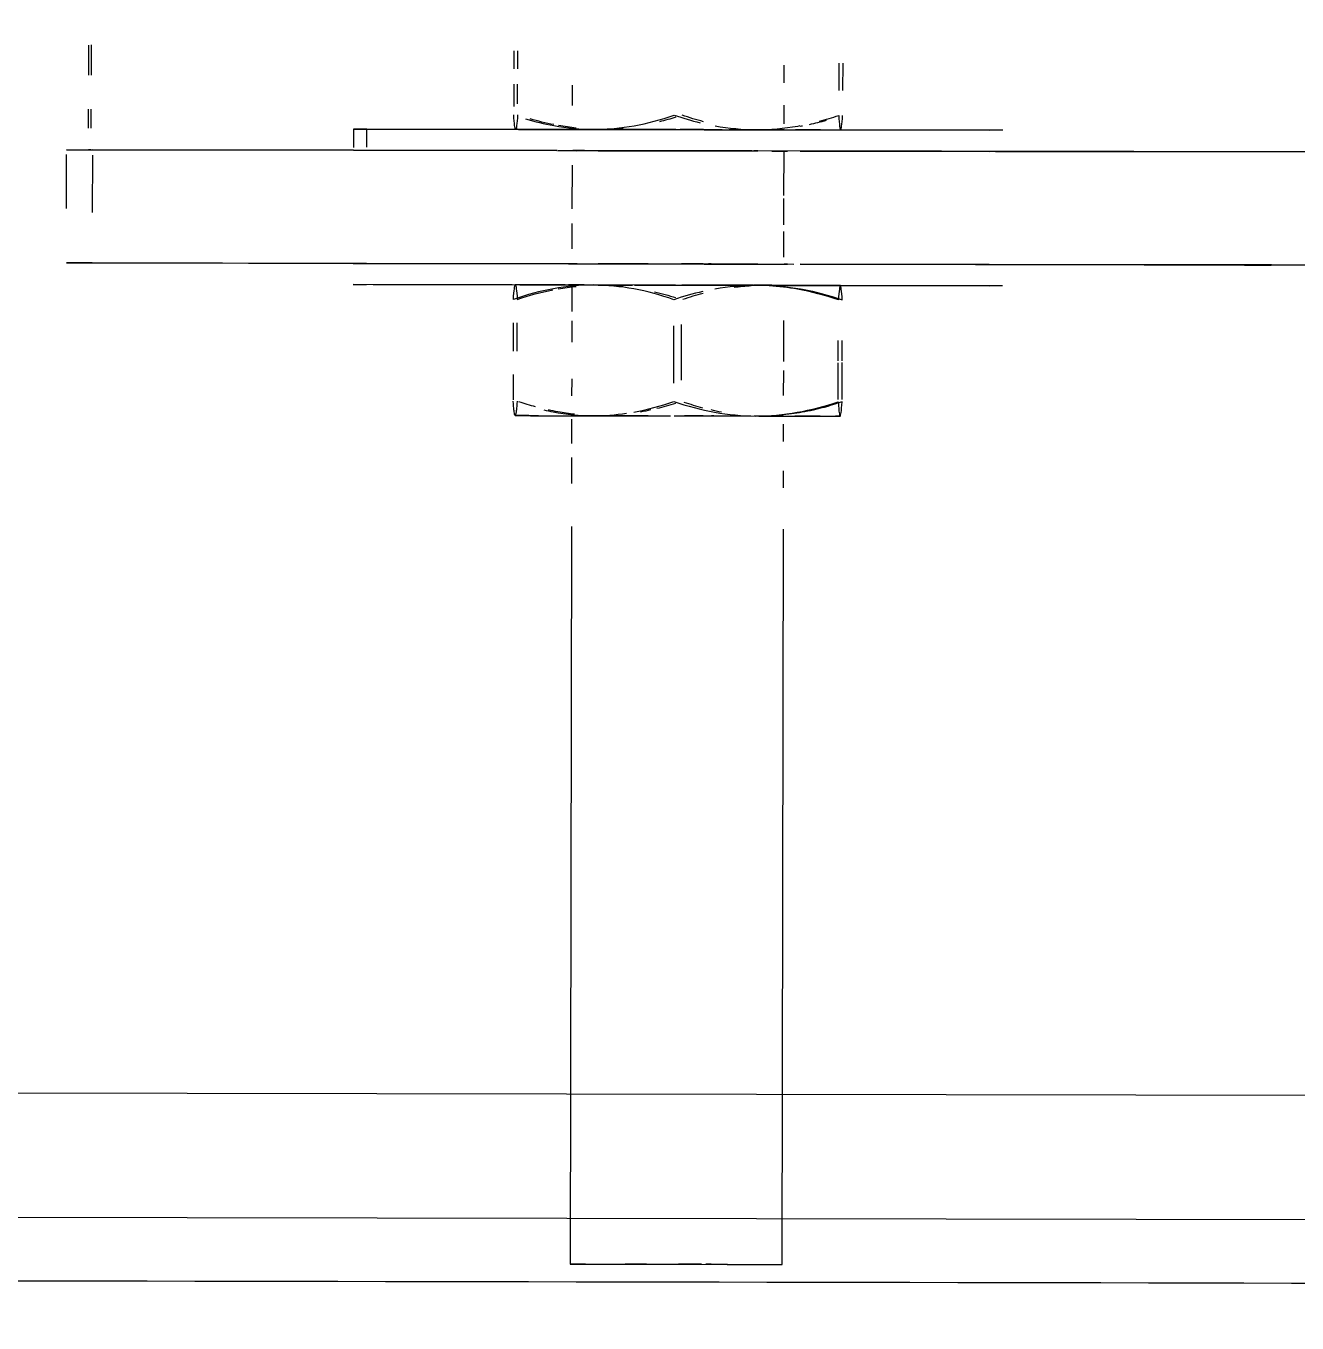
# Model space of a CAD drawing. Header units: metres. Extents: x -354 to -91, y 3 to 562.
# Drawn here: x -271.359 to -271.1791, y 509.5364 to 509.7199 of the extents above; entities that cross this region are included whole.
import ezdxf

# ---------------------------------------------------------------- set-up
doc = ezdxf.new("R2010")
doc.units = ezdxf.units.M
doc.layers.add('A-DETL-GENF', color=7, linetype='Continuous', lineweight=9)
doc.layers.add('A-GENM', color=7, linetype='Continuous', lineweight=25)

# ---------------------------------------------------------------- blocks, each defined once
blk = doc.blocks.new('CappingBeam_RS39B_CB01A - CappingBeam_RS39B_CB01A-57939457-DRG-2873034 - CONSTRUCTION SEQUENCE STAGE A8')
at = {"layer": 'A-GENM', "color": 9, "true_color": 0xbebebe}
blk.add_open_spline([(98.42814, 37.20158), (98.50159, 36.92322), (98.57504, 36.64486), (98.64848, 36.3665)], degree=3, dxfattribs=at)
at = {"layer": 'A-GENM', "color": 253, "true_color": 0xa3a3a3}
blk.add_open_spline([(98.42814, 37.20158), (98.50159, 36.92322), (98.57504, 36.64486), (98.64848, 36.3665)], degree=3, dxfattribs=at)
blk = doc.blocks.new('Adaptive point Fascia Panel Bracket - Type T04-68495230-DRG-2873034 - CONSTRUCTION SEQUENCE STAGE A8')
at = {"layer": 'A-GENM', "color": 253, "true_color": 0xa3a3a3}
for p, q in [((-1144.50248, 509.71292), (-1144.50247, 509.7172)), ((-1144.50214, 509.71721), (-1144.50215, 509.71292)), ((-1144.44232, 509.71637), (-1144.44232, 509.71386)), ((-1144.44177, 509.71382), (-1144.44177, 509.71636)), ((-1144.40406, 509.71184), (-1144.40405, 509.71436)), ((-1144.39633, 509.71462), (-1144.39634, 509.71078)), ((-1144.39578, 509.71464), (-1144.39579, 509.71077)), ((-1144.44233, 509.71166), (-1144.44233, 509.7085)), ((-1144.44178, 509.70888), (-1144.44178, 509.71165)), ((-1144.43406, 509.71151), (-1144.43406, 509.70866)), ((-1144.40407, 509.70607), (-1144.40406, 509.7087)), ((-1144.50249, 509.70543), (-1144.50249, 509.70811)), ((-1144.50216, 509.70811), (-1144.50216, 509.70545)), ((-1144.46499, 509.70532), (-1144.465, 509.70273)), ((-1144.46499, 509.70532), (-1144.37501, 509.70516)), ((-1144.46312, 509.70531), (-1144.46499, 509.70532)), ((-1144.46313, 509.70274), (-1144.46312, 509.70531)), ((-1144.43349, 509.70526), (-1144.46312, 509.70531)), ((-1144.44116, 509.70528), (-1144.43499, 509.70526)), ((-1144.43457, 509.70526), (-1144.43412, 509.70526)), ((-1144.4319, 509.70526), (-1144.43407, 509.70526)), ((-1144.43395, 509.70526), (-1144.43233, 509.70526)), ((-1144.43221, 509.70526), (-1144.43363, 509.70526)), ((-1144.43265, 509.70526), (-1144.4271, 509.70525)), ((-1144.42989, 509.70526), (-1144.43221, 509.70526)), ((-1144.43098, 509.70526), (-1144.41358, 509.70523)), ((-1144.42684, 509.70525), (-1144.42989, 509.70526)), ((-1144.42684, 509.70525), (-1144.42945, 509.70526)), ((-1144.4271, 509.70525), (-1144.41537, 509.70523)), ((-1144.41938, 509.70524), (-1144.42684, 509.70525)), ((-1144.42325, 509.70524), (-1144.4263, 509.70525)), ((-1144.42267, 509.70524), (-1144.41939, 509.70524)), ((-1144.41938, 509.70524), (-1144.42265, 509.70524)), ((-1144.41286, 509.70523), (-1144.41938, 509.70524)), ((-1144.41549, 509.70523), (-1144.41876, 509.70524)), ((-1144.41537, 509.70523), (-1144.41286, 509.70523)), ((-1144.41287, 509.70523), (-1144.40798, 509.70522)), ((-1144.40624, 509.70521), (-1144.41184, 509.70522)), ((-1144.4116, 509.70522), (-1144.40581, 509.70521)), ((-1144.40868, 509.70522), (-1144.4113, 509.70522)), ((-1144.40864, 509.70522), (-1144.4113, 509.70522)), ((-1144.41124, 509.70522), (-1144.40862, 509.70522)), ((-1144.40466, 509.70521), (-1144.40624, 509.70521)), ((-1144.40549, 509.70521), (-1144.40402, 509.70521)), ((-1144.40418, 509.70521), (-1144.40357, 509.70521)), ((-1144.40402, 509.70521), (-1144.40357, 509.70521)), ((-1144.40315, 509.70521), (-1144.40164, 509.70521)), ((-1144.37501, 509.70516), (-1144.40178, 509.70521)), ((-1144.39892, 509.7052), (-1144.39607, 509.7052)), ((-1144.37314, 509.70515), (-1144.37501, 509.70516)), ((-1144.50563, 509.69407), (-1144.50561, 509.7017)), ((-1144.50561, 509.70239), (-1144.50196, 509.70238)), ((-1144.43622, 509.70227), (-1144.50561, 509.70239)), ((-1144.50217, 509.70238), (-1144.5025, 509.70238)), ((-1144.465, 509.70232), (-1144.5025, 509.70238)), ((-1144.50217, 509.70238), (-1144.465, 509.70232)), ((-1144.50196, 509.70162), (-1144.50197, 509.69352)), ((-1144.465, 509.70232), (-1144.50196, 509.70238)), ((-1144.43622, 509.70227), (-1144.465, 509.70232)), ((-1144.465, 509.70232), (-1144.43622, 509.70227)), ((-1144.465, 509.70232), (-1144.46313, 509.70231)), ((-1144.43622, 509.70227), (-1144.465, 509.70232)), ((-1144.43622, 509.70227), (-1144.465, 509.70232)), ((-1144.46147, 509.70231), (-1144.43622, 509.70227)), ((-1144.43347, 509.70226), (-1144.43615, 509.70227)), ((-1144.43615, 509.70227), (-1144.43347, 509.70226)), ((-1144.43615, 509.70227), (-1144.43347, 509.70226)), ((-1144.37502, 509.70216), (-1144.43615, 509.70227)), ((-1144.22778, 509.7019), (-1144.43615, 509.70227)), ((-1144.43347, 509.70226), (-1144.43615, 509.70227)), ((-1144.43396, 509.70226), (-1144.43457, 509.70226)), ((-1144.43413, 509.70226), (-1144.43457, 509.70226)), ((-1144.43026, 509.70226), (-1144.43266, 509.70226)), ((-1144.43036, 509.70226), (-1144.43005, 509.70226)), ((-1144.43036, 509.70226), (-1144.42978, 509.70226)), ((-1144.4271, 509.70225), (-1144.43026, 509.70226)), ((-1144.43005, 509.70226), (-1144.429, 509.70225)), ((-1144.42687, 509.70225), (-1144.42956, 509.70226)), ((-1144.42328, 509.70224), (-1144.42642, 509.70225)), ((-1144.4194, 509.70224), (-1144.4234, 509.70224)), ((-1144.41939, 509.70224), (-1144.42277, 509.70224)), ((-1144.41537, 509.70223), (-1144.4194, 509.70224)), ((-1144.41548, 509.70223), (-1144.41875, 509.70224)), ((-1144.41572, 509.70223), (-1144.41856, 509.70224)), ((-1144.41856, 509.70224), (-1144.41572, 509.70223)), ((-1144.41856, 509.70224), (-1144.41572, 509.70223)), ((-1144.41572, 509.70223), (-1144.41856, 509.70224)), ((-1144.4116, 509.70222), (-1144.41537, 509.70223)), ((-1144.41181, 509.70222), (-1144.41475, 509.70223)), ((-1144.41309, 509.70223), (-1144.40778, 509.70222)), ((-1144.40863, 509.70222), (-1144.41105, 509.70222)), ((-1144.40779, 509.70222), (-1144.40837, 509.70222)), ((-1144.40581, 509.70221), (-1144.40834, 509.70222)), ((-1144.40402, 509.70221), (-1144.40549, 509.70221)), ((-1144.40409, 509.69593), (-1144.40407, 509.70221)), ((-1144.40357, 509.70221), (-1144.40402, 509.70221)), ((-1144.37502, 509.70216), (-1144.40178, 509.70221)), ((-1144.40178, 509.70221), (-1144.37502, 509.70216)), ((-1144.40178, 509.70221), (-1144.37502, 509.70216)), ((-1144.37502, 509.70216), (-1144.40178, 509.70221)), ((-1144.37315, 509.70215), (-1144.37502, 509.70216)), ((-1144.31503, 509.70205), (-1144.37416, 509.70216)), ((-1144.37416, 509.70216), (-1144.31503, 509.70205)), ((-1144.31503, 509.70205), (-1144.37416, 509.70216)), ((-1144.43408, 509.7002), (-1144.43409, 509.69402)), ((-1144.40409, 509.69178), (-1144.40409, 509.69551)), ((-1144.43409, 509.69196), (-1144.4341, 509.68836)), ((-1144.4041, 509.68719), (-1144.40409, 509.69084)), ((-1144.50199, 509.68638), (-1144.50564, 509.68639)), ((-1144.50564, 509.68639), (-1144.4027, 509.68621)), ((-1144.46503, 509.68632), (-1144.50199, 509.68638)), ((-1144.46503, 509.68632), (-1144.4027, 509.68621)), ((-1144.46316, 509.68631), (-1144.46503, 509.68632)), ((-1144.43337, 509.68626), (-1144.46503, 509.68632)), ((-1144.43337, 509.68626), (-1144.46316, 509.68631)), ((-1144.43399, 509.68626), (-1144.43236, 509.68626)), ((-1144.43268, 509.68626), (-1144.43029, 509.68626)), ((-1144.42981, 509.68626), (-1144.43039, 509.68626)), ((-1144.43029, 509.68626), (-1144.42713, 509.68625)), ((-1144.42692, 509.68625), (-1144.42342, 509.68624)), ((-1144.42248, 509.68624), (-1144.41959, 509.68624)), ((-1144.41574, 509.68623), (-1144.41858, 509.68624)), ((-1144.41574, 509.68623), (-1144.41858, 509.68624)), ((-1144.4154, 509.68623), (-1144.41163, 509.68622)), ((-1144.41163, 509.68622), (-1144.40837, 509.68622)), ((-1144.40883, 509.68622), (-1144.40998, 509.68622)), ((-1144.4084, 509.68622), (-1144.40883, 509.68622)), ((-1144.4084, 509.68622), (-1144.40781, 509.68622)), ((-1144.40837, 509.68622), (-1144.40584, 509.68621)), ((-1144.40584, 509.68621), (-1144.40422, 509.68621)), ((-1144.40552, 509.68621), (-1144.40405, 509.68621)), ((-1144.40422, 509.68621), (-1144.40361, 509.68621)), ((-1144.40178, 509.68621), (-1144.37505, 509.68616)), ((-1144.37505, 509.68616), (-1144.40178, 509.68621)), ((-1144.37505, 509.68616), (-1144.40178, 509.68621)), ((-1144.40178, 509.68621), (-1144.29268, 509.68601)), ((-1144.37505, 509.68616), (-1144.37318, 509.68615)), ((-1144.31506, 509.68605), (-1144.37505, 509.68616)), ((-1144.34393, 509.6861), (-1144.35312, 509.68612)), ((-1144.33512, 509.68609), (-1144.35312, 509.68612)), ((-1144.34431, 509.6861), (-1144.34393, 509.6861)), ((-1144.46503, 509.68332), (-1144.46316, 509.68331)), ((-1144.37505, 509.68316), (-1144.46503, 509.68332)), ((-1144.46222, 509.68331), (-1144.43351, 509.68326)), ((-1144.44144, 509.68328), (-1144.44211, 509.68328)), ((-1144.43399, 509.68326), (-1144.4346, 509.68326)), ((-1144.43269, 509.68326), (-1144.43416, 509.68326)), ((-1144.43411, 509.68326), (-1144.43367, 509.68326)), ((-1144.43367, 509.68326), (-1144.43225, 509.68326)), ((-1144.43351, 509.68326), (-1144.43194, 509.68326)), ((-1144.42713, 509.68325), (-1144.43269, 509.68326)), ((-1144.42993, 509.68326), (-1144.42688, 509.68325)), ((-1144.4269, 509.68325), (-1144.42929, 509.68325)), ((-1144.42694, 509.68325), (-1144.42928, 509.68325)), ((-1144.42926, 509.68325), (-1144.42692, 509.68325)), ((-1144.42924, 509.68325), (-1144.42688, 509.68325)), ((-1144.41943, 509.68324), (-1144.42244, 509.68324)), ((-1144.41942, 509.68324), (-1144.42242, 509.68324)), ((-1144.42242, 509.68324), (-1144.41942, 509.68324)), ((-1144.42241, 509.68324), (-1144.41942, 509.68324)), ((-1144.41854, 509.68324), (-1144.41553, 509.68323)), ((-1144.41551, 509.68323), (-1144.41854, 509.68324)), ((-1144.4155, 509.68323), (-1144.41854, 509.68324)), ((-1144.41853, 509.68324), (-1144.41551, 509.68323)), ((-1144.40838, 509.68322), (-1144.41541, 509.68323)), ((-1144.4147, 509.68323), (-1144.41188, 509.68322)), ((-1144.41184, 509.68322), (-1144.4147, 509.68323)), ((-1144.41469, 509.68323), (-1144.41185, 509.68322)), ((-1144.41117, 509.68322), (-1144.40872, 509.68322)), ((-1144.41115, 509.68322), (-1144.40868, 509.68322)), ((-1144.40866, 509.68322), (-1144.4111, 509.68322)), ((-1144.40866, 509.68322), (-1144.41108, 509.68322)), ((-1144.40406, 509.68321), (-1144.40553, 509.68321)), ((-1144.40454, 509.68321), (-1144.37505, 509.68316)), ((-1144.40361, 509.68321), (-1144.40406, 509.68321)), ((-1144.40168, 509.68321), (-1144.40251, 509.68321)), ((-1144.39611, 509.6832), (-1144.40168, 509.68321)), ((-1144.39611, 509.6832), (-1144.39702, 509.6832)), ((-1144.37318, 509.68315), (-1144.37505, 509.68316)), ((-1144.43411, 509.68297), (-1144.43411, 509.67953)), ((-1144.44239, 509.67791), (-1144.4424, 509.67388)), ((-1144.44184, 509.67392), (-1144.44184, 509.67793)), ((-1144.43412, 509.67818), (-1144.43412, 509.67516)), ((-1144.41968, 509.66938), (-1144.41967, 509.67749)), ((-1144.41858, 509.66982), (-1144.41857, 509.67766)), ((-1144.40413, 509.67243), (-1144.40412, 509.67826)), ((-1144.39641, 509.67255), (-1144.3964, 509.6754)), ((-1144.39586, 509.67255), (-1144.39585, 509.67542)), ((-1144.39642, 509.66706), (-1144.39641, 509.67225)), ((-1144.39587, 509.66707), (-1144.39586, 509.67231)), ((-1144.4424, 509.67062), (-1144.44241, 509.66701)), ((-1144.40414, 509.66761), (-1144.40413, 509.67118)), ((-1144.43413, 509.66997), (-1144.43414, 509.6676)), ((-1144.43882, 509.66477), (-1144.43506, 509.66476)), ((-1144.42997, 509.66476), (-1144.43414, 509.66476)), ((-1144.43197, 509.66476), (-1144.43355, 509.66476)), ((-1144.42691, 509.66475), (-1144.42997, 509.66476)), ((-1144.42332, 509.66474), (-1144.42691, 509.66475)), ((-1144.41191, 509.66472), (-1144.41556, 509.66473)), ((-1144.41365, 509.66473), (-1144.40806, 509.66472)), ((-1144.40876, 509.66472), (-1144.41191, 509.66472)), ((-1144.40457, 509.66471), (-1144.40832, 509.66472)), ((-1144.40414, 509.66471), (-1144.40457, 509.66471)), ((-1144.39899, 509.6647), (-1144.39681, 509.6647)), ((-1144.39705, 509.6647), (-1144.39615, 509.6647)), ((-1144.43414, 509.66427), (-1144.43415, 509.66083)), ((-1144.40415, 509.66113), (-1144.40414, 509.66356)), ((-1144.43415, 509.65887), (-1144.43416, 509.65516)), ((-1144.40416, 509.65459), (-1144.40415, 509.65698)), ((-1144.43417, 509.6491), (-1144.43435, 509.54476)), ((-1144.40435, 509.54471), (-1144.40417, 509.64872)), ((-1144.43435, 509.54476), (-1144.43392, 509.54476)), ((-1144.4325, 509.54476), (-1144.43018, 509.54476)), ((-1144.43018, 509.54476), (-1144.42712, 509.54475)), ((-1144.42974, 509.54476), (-1144.42716, 509.54475)), ((-1144.42712, 509.54475), (-1144.42354, 509.54474)), ((-1144.42354, 509.54474), (-1144.41967, 509.54474)), ((-1144.42293, 509.54474), (-1144.41967, 509.54474)), ((-1144.41967, 509.54474), (-1144.41577, 509.54473)), ((-1144.41577, 509.54473), (-1144.41213, 509.54472)), ((-1144.41213, 509.54472), (-1144.40897, 509.54472)), ((-1144.41159, 509.54472), (-1144.40893, 509.54472)), ((-1144.40897, 509.54472), (-1144.40652, 509.54471)), ((-1144.40853, 509.54472), (-1144.40435, 509.54471)), ((-1144.40652, 509.54471), (-1144.40495, 509.54471)), ((-1144.40495, 509.54471), (-1144.40436, 509.54471))]:
    blk.add_line(p, q, dxfattribs=at)
for centre, major_axis, start_param, end_param in [((-1144.41907, 509.70524), (-0.023, 0.00004), 0.000005, 1.026439), ((-1144.41907, 509.70524), (-0.023, 0.00004), 6.000629, 6.262427), ((-1144.41907, 509.70524), (-0.0155, 0.00003), 6.000627, 6.262427), ((-1144.41907, 509.70524), (-0.0155, 0.00003), 0.241033, 0.50284), ((-1144.41907, 509.70524), (-0.015, 0.00003), 0, 0.241038), ((-1144.41907, 509.70524), (-0.023, 0.00004), 5.06003, 5.182471), ((-1144.41907, 509.70524), (-0.0155, 0.00003), 5.239185, 5.449237), ((-1144.41907, 509.70524), (-0.015, 0.00003), 5.259973, 5.477028), ((-1144.41907, 509.70524), (-0.0155, 0.00003), 4.986915, 5.198495), ((-1144.41907, 509.70524), (-0.015, 0.00003), 4.996596, 5.215233), ((-1144.41907, 509.70524), (-0.0155, 0.00003), 4.732841, 4.94566), ((-1144.41907, 509.70524), (-0.015, 0.00003), 4.733517, 4.953431), ((-1144.41907, 509.70524), (-0.015, 0.00003), 4.470512, 4.691631), ((-1144.41907, 509.70524), (-0.0155, 0.00003), 4.478322, 4.691631), ((-1144.41907, 509.70524), (-0.023, 0.00004), 4.554747, 4.691631), ((-1144.41907, 509.70524), (-0.0155, 0.00003), 3.972633, 4.168032), ((-1144.41907, 509.70524), (-0.015, 0.00003), 3.141593, 3.90623), ((-1144.41907, 509.70524), (-0.023, 0.00004), 2.073638, 2.335436), ((-1144.41907, 509.70524), (-0.0155, 0.00003), 2.597242, 2.859035), ((-1144.41907, 509.70524), (-0.015, 0.00003), 2.859035, 3.120831), ((-1144.41907, 509.70524), (-0.023, 0.00004), 3.855203, 3.906232), ((-1144.41907, 509.70524), (-0.023, 0.00004), 3.644429, 3.8552), ((-1144.41907, 509.70524), (-0.023, 0.00004), 2.430872, 3.120834), ((-1144.41907, 509.70224), (-0.0155, 0.00003), 0.241041, 0.502835), ((-1144.41907, 509.70224), (-0.0155, 0.00003), 5.738828, 6.000623), ((-1144.41878, 509.70224), (-0.011, 0.00002), 5.215232, 6.262427), ((-1144.41936, 509.70224), (-0.011, 0.00002), 0.502834, 0.76464), ((-1144.41936, 509.70224), (-0.011, 0.00002), 0.764645, 1.026439), ((-1144.41907, 509.70224), (-0.0155, 0.00003), 1.026439, 1.288236), ((-1144.41936, 509.70224), (-0.011, 0.00002), 1.026438, 1.288239), ((-1144.41936, 509.70224), (-0.011, 0.00002), 1.288237, 1.550038), ((-1144.41936, 509.70224), (-0.011, 0.00002), 1.550038, 1.811837), ((-1144.41878, 509.70224), (-0.011, 0.00002), 4.42983, 4.691631), ((-1144.41936, 509.70224), (-0.011, 0.00002), 1.81184, 2.073637), ((-1144.41936, 509.70224), (-0.011, 0.00002), 2.073637, 2.335436), ((-1144.41936, 509.70224), (-0.011, 0.00002), 2.335434, 2.597235), ((-1144.41907, 509.70224), (-0.0155, 0.00003), 2.073637, 2.335436), ((-1144.41936, 509.70224), (-0.011, 0.00002), 2.597238, 2.859035), ((-1144.41936, 509.70224), (-0.011, 0.00002), 2.859036, 3.120834), ((-1144.41907, 509.70224), (-0.0155, 0.00003), 2.597235, 2.85903), ((-1144.41907, 509.70224), (-0.0155, 0.00003), 2.859035, 3.120836), ((-1144.4191, 509.68624), (-0.0155, 0.00003), 6.283182, 6.524226), ((-1144.4191, 509.68624), (-0.0155, 0.00003), 6.000634, 6.262427), ((-1144.4191, 509.68624), (-0.0155, 0.00003), 0.24104, 0.50284), ((-1144.41939, 509.68624), (-0.011, 0.00002), 0, 0.24104), ((-1144.41939, 509.68624), (-0.011, 0.00002), 0.241041, 0.502835), ((-1144.41881, 509.68624), (-0.011, 0.00002), 5.738828, 6.262434), ((-1144.4191, 509.68624), (-0.0155, 0.00003), 5.242315, 5.433178), ((-1144.41939, 509.68624), (-0.011, 0.00002), 0.50284, 0.764639), ((-1144.41881, 509.68624), (-0.011, 0.00002), 5.477029, 5.738828), ((-1144.41939, 509.68624), (-0.011, 0.00002), 0.76464, 1.026442), ((-1144.41881, 509.68624), (-0.011, 0.00002), 5.215229, 5.477027), ((-1144.4191, 509.68624), (-0.0155, 0.00003), 4.986915, 5.183776), ((-1144.41939, 509.68624), (-0.011, 0.00002), 1.026439, 1.288237), ((-1144.4191, 509.68624), (-0.0155, 0.00003), 1.288237, 1.539826), ((-1144.41939, 509.68624), (-0.011, 0.00002), 1.288239, 1.550038), ((-1144.41939, 509.68624), (-0.011, 0.00002), 1.553799, 1.811836), ((-1144.4191, 509.68624), (-0.0155, 0.00003), 1.550038, 1.811837), ((-1144.4191, 509.68624), (-0.0155, 0.00003), 4.478324, 4.679699), ((-1144.41881, 509.68624), (-0.011, 0.00002), 4.429831, 4.691631), ((-1144.41939, 509.68624), (-0.011, 0.00002), 1.811837, 2.073638), ((-1144.4191, 509.68624), (-0.0155, 0.00003), 4.224427, 4.428181), ((-1144.41939, 509.68624), (-0.011, 0.00002), 2.073637, 2.33544), ((-1144.41881, 509.68624), (-0.011, 0.00002), 3.141593, 4.168034), ((-1144.41939, 509.68624), (-0.011, 0.00002), 2.335436, 2.59724), ((-1144.4191, 509.68624), (-0.0155, 0.00003), 3.972633, 4.168032), ((-1144.4191, 509.68624), (-0.0155, 0.00003), 3.141593, 3.382634), ((-1144.34412, 509.6861), (-0.009, 0.00002), 6.262427, 10.974816), ((-1144.41911, 509.68324), (-0.023, 0.00004), 6.000627, 6.262433), ((-1144.41911, 509.68324), (-0.023, 0.00004), 0.241041, 0.502839), ((-1144.41911, 509.68324), (-0.023, 0.00004), 5.738828, 6.000625), ((-1144.41911, 509.68324), (-0.023, 0.00004), 0.50284, 1.026441), ((-1144.41911, 509.68324), (-0.023, 0.00004), 5.477029, 5.738826), ((-1144.41911, 509.68324), (-0.0155, 0.00003), 0, 0.241043), ((-1144.41911, 509.68324), (-0.015, 0.00003), 6.000621, 6.262427), ((-1144.41911, 509.68324), (-0.0155, 0.00003), 5.738828, 6.000622), ((-1144.41911, 509.68324), (-0.015, 0.00003), 0.502841, 0.76464), ((-1144.41911, 509.68324), (-0.023, 0.00004), 1.026439, 1.288238), ((-1144.41911, 509.68324), (-0.023, 0.00004), 1.301284, 1.811838), ((-1144.41911, 509.68324), (-0.0155, 0.00003), 1.288239, 1.811839), ((-1144.41911, 509.68324), (-0.015, 0.00003), 1.288239, 2.597235), ((-1144.41911, 509.68324), (-0.023, 0.00004), 1.811837, 2.073639), ((-1144.41911, 509.68324), (-0.0155, 0.00003), 2.335436, 2.583039), ((-1144.41911, 509.68324), (-0.015, 0.00003), 3.141601, 3.906232), ((-1144.41911, 509.68324), (-0.015, 0.00003), 2.59724, 2.859035), ((-1144.41911, 509.68324), (-0.023, 0.00004), 2.18393, 2.335438), ((-1144.41911, 509.68324), (-0.0155, 0.00003), 2.597235, 2.859035), ((-1144.41911, 509.68324), (-0.015, 0.00003), 2.859039, 3.120834), ((-1144.41911, 509.68324), (-0.0155, 0.00003), 2.859035, 3.120829), ((-1144.41911, 509.68324), (-0.023, 0.00004), 2.335436, 2.4336), ((-1144.41911, 509.68324), (-0.023, 0.00004), 2.433603, 2.859039), ((-1144.41914, 509.66474), (-0.023, 0.00004), 0.000005, 0.241041), ((-1144.41914, 509.66474), (-0.023, 0.00004), 6.000629, 6.262427), ((-1144.41914, 509.66474), (-0.023, 0.00004), 0.241043, 0.50284), ((-1144.41914, 509.66474), (-0.023, 0.00004), 5.738826, 6.000627), ((-1144.41914, 509.66474), (-0.023, 0.00004), 0.502837, 0.76464), ((-1144.41914, 509.66474), (-0.023, 0.00004), 0.76464, 1.026439), ((-1144.41914, 509.66474), (-0.015, 0.00003), 6.000627, 6.262423), ((-1144.41914, 509.66474), (-0.023, 0.00004), 1.02644, 1.288239), ((-1144.41914, 509.66474), (-0.015, 0.00003), 4.996596, 5.16911), ((-1144.41914, 509.66474), (-0.023, 0.00004), 1.288238, 1.527569), ((-1144.41914, 509.66474), (-0.015, 0.00003), 1.288239, 1.504346), ((-1144.41914, 509.66474), (-0.023, 0.00004), 1.550038, 1.811837), ((-1144.41914, 509.66474), (-0.015, 0.00003), 1.550038, 1.811839), ((-1144.41914, 509.66474), (-0.023, 0.00004), 4.554748, 4.669837), ((-1144.41914, 509.66474), (-0.015, 0.00003), 4.470512, 4.646982), ((-1144.41914, 509.66474), (-0.015, 0.00003), 4.207404, 4.385956), ((-1144.41914, 509.66474), (-0.023, 0.00004), 2.093685, 2.335436), ((-1144.41914, 509.66474), (-0.015, 0.00003), 2.597235, 2.85903), ((-1144.41914, 509.66474), (-0.015, 0.00003), 2.859035, 3.120831), ((-1144.41914, 509.66474), (-0.023, 0.00004), 2.335437, 2.597235), ((-1144.41914, 509.66474), (-0.023, 0.00004), 3.644432, 3.906232), ((-1144.41914, 509.66474), (-0.023, 0.00004), 2.597237, 2.859035), ((-1144.41914, 509.66474), (-0.023, 0.00004), 3.141595, 3.382634), ((-1144.41935, 509.54474), (-0.015, 0.00003), 5.738832, 6.262427), ((-1144.41935, 509.54474), (-0.015, 0.00003), 0.241043, 0.50284), ((-1144.41935, 509.54474), (-0.015, 0.00003), 4.996594, 5.215229), ((-1144.41935, 509.54474), (-0.015, 0.00003), 4.470511, 4.691631), ((-1144.41935, 509.54474), (-0.015, 0.00003), 4.207403, 4.429831)]:
    blk.add_ellipse(centre, major_axis=major_axis, ratio=0.000001, start_param=start_param, end_param=end_param, dxfattribs=at)
for points in [[(-1144.4422, 509.70582), (-1144.44225, 509.70617), (-1144.44229, 509.70667), (-1144.44234, 509.70733)], [(-1144.44178, 509.70733), (-1144.44183, 509.70667), (-1144.44188, 509.70617), (-1144.44192, 509.70582)], [(-1144.42527, 509.70579), (-1144.42338, 509.70613), (-1144.42149, 509.70663), (-1144.41962, 509.70729)], [(-1144.41937, 509.70701), (-1144.42015, 509.70676), (-1144.42093, 509.70654), (-1144.42172, 509.70634)], [(-1144.41962, 509.70729), (-1144.4184, 509.70687), (-1144.41719, 509.70651), (-1144.41597, 509.70622)], [(-1144.41549, 509.70636), (-1144.4165, 509.70662), (-1144.41751, 509.70693), (-1144.41851, 509.70729)], [(-1144.39909, 509.70642), (-1144.39817, 509.70666), (-1144.39726, 509.70694), (-1144.39635, 509.70725)], [(-1144.39635, 509.70725), (-1144.3963, 509.70659), (-1144.39626, 509.70609), (-1144.39621, 509.70574)], [(-1144.39593, 509.70574), (-1144.39589, 509.70608), (-1144.39584, 509.70659), (-1144.39579, 509.70725)], [(-1144.44207, 509.70528), (-1144.44212, 509.70533), (-1144.44216, 509.70551), (-1144.4422, 509.70582)], [(-1144.44206, 509.70528), (-1144.44207, 509.70528), (-1144.44207, 509.70528), (-1144.44207, 509.70528)], [(-1144.44192, 509.70582), (-1144.44197, 509.70548), (-1144.44202, 509.7053), (-1144.44206, 509.70528)], [(-1144.44065, 509.70678), (-1144.43933, 509.70638), (-1144.43801, 509.70606), (-1144.43668, 509.70581)], [(-1144.43668, 509.70594), (-1144.4378, 509.70616), (-1144.4389, 509.70644), (-1144.44001, 509.70676)], [(-1144.43668, 509.70581), (-1144.43479, 509.70547), (-1144.43289, 509.70528), (-1144.43098, 509.70526)], [(-1144.4335, 509.70546), (-1144.43433, 509.70555), (-1144.43516, 509.70567), (-1144.43599, 509.70581)], [(-1144.43098, 509.70526), (-1144.42907, 509.70528), (-1144.42717, 509.70546), (-1144.42527, 509.70579)], [(-1144.42683, 509.70544), (-1144.4277, 509.70535), (-1144.42858, 509.7053), (-1144.42945, 509.70527)], [(-1144.41383, 509.70577), (-1144.41189, 509.70543), (-1144.40994, 509.70524), (-1144.40798, 509.70522)], [(-1144.40798, 509.70522), (-1144.40603, 509.70524), (-1144.40408, 509.70541), (-1144.40214, 509.70575)], [(-1144.40214, 509.70575), (-1144.40202, 509.70577), (-1144.4019, 509.7058), (-1144.40178, 509.70582)], [(-1144.40145, 509.70575), (-1144.40156, 509.70573), (-1144.40167, 509.70571), (-1144.40178, 509.7057)], [(-1144.39812, 509.70652), (-1144.39892, 509.70629), (-1144.39973, 509.7061), (-1144.40054, 509.70593)], [(-1144.39621, 509.70574), (-1144.39617, 509.7054), (-1144.39612, 509.70522), (-1144.39607, 509.7052)], [(-1144.39607, 509.7052), (-1144.39607, 509.7052), (-1144.39607, 509.7052), (-1144.39606, 509.7052)], [(-1144.39606, 509.7052), (-1144.39602, 509.70524), (-1144.39598, 509.70542), (-1144.39593, 509.70574)], [(-1144.44224, 509.68273), (-1144.4422, 509.68305), (-1144.44216, 509.68323), (-1144.44211, 509.68327)], [(-1144.44211, 509.68327), (-1144.44211, 509.68327), (-1144.44211, 509.68328), (-1144.4421, 509.68328)], [(-1144.4421, 509.68328), (-1144.44206, 509.68326), (-1144.44201, 509.68307), (-1144.44197, 509.68273)], [(-1144.43102, 509.68326), (-1144.43293, 509.68324), (-1144.43483, 509.68306), (-1144.43672, 509.68272)], [(-1144.43604, 509.68272), (-1144.43519, 509.68287), (-1144.43434, 509.68299), (-1144.43349, 509.68307)], [(-1144.42532, 509.6827), (-1144.42721, 509.68305), (-1144.42911, 509.68323), (-1144.43102, 509.68326)], [(-1144.42924, 509.68323), (-1144.42845, 509.6832), (-1144.42766, 509.68314), (-1144.42687, 509.68306)], [(-1144.40802, 509.68322), (-1144.40998, 509.6832), (-1144.41193, 509.68302), (-1144.41387, 509.68268)], [(-1144.41116, 509.68294), (-1144.41035, 509.68305), (-1144.40954, 509.68312), (-1144.40873, 509.68317)], [(-1144.40218, 509.68266), (-1144.40351, 509.6829), (-1144.40484, 509.68306), (-1144.40617, 509.68314)], [(-1144.40456, 509.68308), (-1144.40363, 509.68299), (-1144.4027, 509.68287), (-1144.40178, 509.68271)], [(-1144.39611, 509.6832), (-1144.39616, 509.68317), (-1144.39621, 509.68299), (-1144.39625, 509.68265)], [(-1144.3961, 509.68319), (-1144.39611, 509.68319), (-1144.39611, 509.68319), (-1144.39611, 509.6832)], [(-1144.39598, 509.68265), (-1144.39602, 509.68297), (-1144.39606, 509.68315), (-1144.3961, 509.68319)], [(-1144.44238, 509.68122), (-1144.44234, 509.68189), (-1144.44229, 509.68239), (-1144.44224, 509.68273)], [(-1144.43672, 509.68272), (-1144.43862, 509.68238), (-1144.4405, 509.68188), (-1144.44238, 509.68122)], [(-1144.44197, 509.68273), (-1144.44192, 509.68239), (-1144.44188, 509.68189), (-1144.44183, 509.68122)], [(-1144.44183, 509.68122), (-1144.44016, 509.6818), (-1144.43848, 509.68225), (-1144.4368, 509.68258)], [(-1144.41966, 509.68118), (-1144.42154, 509.68185), (-1144.42342, 509.68236), (-1144.42532, 509.6827)], [(-1144.42239, 509.68229), (-1144.4214, 509.68206), (-1144.42041, 509.68179), (-1144.41942, 509.68147)], [(-1144.41559, 509.68234), (-1144.41695, 509.68203), (-1144.41831, 509.68165), (-1144.41966, 509.68118)], [(-1144.41838, 509.68124), (-1144.41743, 509.68157), (-1144.41649, 509.68186), (-1144.41554, 509.6821)], [(-1144.39639, 509.68114), (-1144.39831, 509.68181), (-1144.40024, 509.68231), (-1144.40218, 509.68266)], [(-1144.40178, 509.68271), (-1144.40168, 509.68269), (-1144.40159, 509.68268), (-1144.40149, 509.68266)], [(-1144.40149, 509.68266), (-1144.3996, 509.68231), (-1144.39772, 509.68181), (-1144.39584, 509.68114)], [(-1144.39625, 509.68265), (-1144.3963, 509.68231), (-1144.39635, 509.6818), (-1144.39639, 509.68114)], [(-1144.39584, 509.68114), (-1144.39589, 509.6818), (-1144.39593, 509.68231), (-1144.39598, 509.68265)], [(-1144.4423, 509.66558), (-1144.44234, 509.6659), (-1144.44237, 509.66632), (-1144.44241, 509.66683)], [(-1144.44186, 509.66683), (-1144.44189, 509.66632), (-1144.44193, 509.6659), (-1144.44196, 509.66558)], [(-1144.43923, 509.66602), (-1144.44002, 509.66623), (-1144.4408, 509.66647), (-1144.44159, 509.66674)], [(-1144.42535, 509.66529), (-1144.42345, 509.66563), (-1144.42157, 509.66613), (-1144.41969, 509.66679)], [(-1144.41945, 509.66651), (-1144.42032, 509.66623), (-1144.42119, 509.66599), (-1144.42206, 509.66577)], [(-1144.41969, 509.66679), (-1144.41777, 509.66613), (-1144.41584, 509.66562), (-1144.4139, 509.66527)], [(-1144.41556, 509.66586), (-1144.41645, 509.66609), (-1144.41733, 509.66636), (-1144.41821, 509.66666)], [(-1144.40221, 509.66525), (-1144.40027, 509.66559), (-1144.39834, 509.66609), (-1144.39642, 509.66675)], [(-1144.39587, 509.66675), (-1144.39722, 509.66627), (-1144.39858, 509.66588), (-1144.39994, 509.66557)], [(-1144.39642, 509.66675), (-1144.39639, 509.66628), (-1144.39635, 509.66588), (-1144.39632, 509.66557)], [(-1144.39601, 509.66524), (-1144.39596, 509.66558), (-1144.39591, 509.66609), (-1144.39587, 509.66675)], [(-1144.44227, 509.66532), (-1144.44228, 509.6654), (-1144.44229, 509.66549), (-1144.4423, 509.66558)], [(-1144.44215, 509.66478), (-1144.44219, 509.66483), (-1144.44223, 509.66501), (-1144.44227, 509.66532)], [(-1144.44214, 509.66478), (-1144.44214, 509.66478), (-1144.44214, 509.66478), (-1144.44215, 509.66478)], [(-1144.442, 509.66532), (-1144.44204, 509.66498), (-1144.44209, 509.6648), (-1144.44214, 509.66478)], [(-1144.44196, 509.66558), (-1144.44197, 509.66549), (-1144.44199, 509.6654), (-1144.442, 509.66532)], [(-1144.43808, 509.66558), (-1144.43764, 509.66548), (-1144.4372, 509.6654), (-1144.43675, 509.66531)], [(-1144.43607, 509.66531), (-1144.43652, 509.66539), (-1144.43697, 509.66548), (-1144.43743, 509.66558)], [(-1144.43675, 509.66531), (-1144.43486, 509.66497), (-1144.43296, 509.66478), (-1144.43105, 509.66476)], [(-1144.43371, 509.66497), (-1144.4345, 509.66506), (-1144.43528, 509.66517), (-1144.43607, 509.66531)], [(-1144.43105, 509.66476), (-1144.42949, 509.66477), (-1144.42793, 509.6649), (-1144.42637, 509.66513)], [(-1144.42292, 509.66558), (-1144.42341, 509.66547), (-1144.42389, 509.66538), (-1144.42438, 509.66529)], [(-1144.41293, 509.66527), (-1144.41343, 509.66536), (-1144.41392, 509.66546), (-1144.41441, 509.66558)], [(-1144.4139, 509.66527), (-1144.41196, 509.66493), (-1144.41001, 509.66474), (-1144.40806, 509.66472)], [(-1144.40806, 509.66472), (-1144.4061, 509.66474), (-1144.40415, 509.66491), (-1144.40221, 509.66525)], [(-1144.40152, 509.66525), (-1144.40254, 509.66507), (-1144.40355, 509.66494), (-1144.40457, 509.66485)], [(-1144.39994, 509.66557), (-1144.40047, 509.66545), (-1144.401, 509.66535), (-1144.40152, 509.66525)], [(-1144.39632, 509.66557), (-1144.39631, 509.66545), (-1144.3963, 509.66534), (-1144.39628, 509.66524)], [(-1144.39628, 509.66524), (-1144.39624, 509.6649), (-1144.39619, 509.66472), (-1144.39615, 509.6647)], [(-1144.39615, 509.6647), (-1144.39614, 509.6647), (-1144.39614, 509.6647), (-1144.39614, 509.6647)], [(-1144.39614, 509.6647), (-1144.39609, 509.66474), (-1144.39605, 509.66492), (-1144.39601, 509.66524)]]:
    blk.add_open_spline(points, degree=3, dxfattribs=at)
blk = doc.blocks.new('Barrier-Precast-MPB-03-B - Typical-68652177-DRG-2873034 - CONSTRUCTION SEQUENCE STAGE A8')
at = {"layer": 'A-GENM', "color": 253, "true_color": 0xa3a3a3}
for p, q in [((-0.2255, 1.33626), (-0.2248, 2.20107)), ((-0.2079, 1.3374), (-0.2072, 2.20105))]:
    blk.add_line(p, q, dxfattribs=at)
blk = doc.blocks.new('T2DPAA-T2D-C3S-RS-M3D-100334_rvt-1-DRG-2873034 - CONSTRUCTION SEQUENCE STAGE A8')
at = {"layer": 'A-GENM', "color": 253, "lineweight": 25, "true_color": 0xa3a3a3}
for name, p, rotation in [('CappingBeam_RS39B_CB01A - CappingBeam_RS39B_CB01A-57939457-DRG-2873034 - CONSTRUCTION SEQUENCE STAGE A8', (-1134.0578, 404.8616), 75.11694444444437), ('Barrier-Precast-MPB-03-B - Typical-68652177-DRG-2873034 - CONSTRUCTION SEQUENCE STAGE A8', (-1146.06795, 509.34517), 269.9446405794573)]:
    blk.add_blockref(name, p, dxfattribs=dict(at, rotation=rotation))
blk.add_blockref('Adaptive point Fascia Panel Bracket - Type T04-68495230-DRG-2873034 - CONSTRUCTION SEQUENCE STAGE A8', (0, 0), dxfattribs=at)

msp = doc.modelspace()

# ---------------------------------------------------------------- hatches: boundary and pattern name
at = {"layer": 'A-DETL-GENF'}
h = msp.add_hatch(dxfattribs=at)
h.set_pattern_fill('FP_5', color=256, style=0, pattern_type=2)
h.set_pattern_definition([(45, (-500.2926, -694.024), (-0.42426407, 0.42426407), [])])
h.paths.add_polyline_path([(-272.1379, 504.63178), (-272.13788, 504.63178), (-272.12944, 509.38177), (-269.01623, 509.37624), (-269.0148, 509.6107), (-269.00758, 509.61069), (-269.00572, 509.37622), (-268.73368, 509.37573), (-268.64153, 509.90465), (-268.64134, 509.90576), (-266.763, 520.68695), (-275.82462, 520.68695), (-275.82462, 504.63833), (-272.16543, 504.63183)])
h.paths.add_polyline_path([(-273.88277, 509.08985), (-273.88278, 509.08985), (-273.88278, 509.09314)])
h.paths.add_polyline_path([(-274.27368, 509.63066), (-274.27368, 509.63067), (-274.26757, 509.63067)])
h.paths.add_polyline_path([(-271.00494, 509.70557), (-271.00294, 509.70584), (-271.00293, 509.70584)])
h.paths.add_polyline_path([(-273.39919, 509.70804), (-273.39919, 509.70805), (-273.36513, 509.70804)])
h.paths.add_polyline_path([(-269.66251, 509.72493), (-269.66251, 509.72494), (-269.6571, 509.72493)])
h.paths.add_polyline_path([(-270.31511, 509.72591), (-270.31511, 509.72591), (-270.31229, 509.72591)])
h.paths.add_polyline_path([(-268.64153, 509.90465), (-268.64145, 509.9051), (-268.64607, 509.90511)])

# ---------------------------------------------------------------- block references
at = {"lineweight": 5}
msp.add_blockref('T2DPAA-T2D-C3S-RS-M3D-100334_rvt-1-DRG-2873034 - CONSTRUCTION SEQUENCE STAGE A8', (873.15239, 0), dxfattribs=at)

doc.saveas('drawing.dxf')
